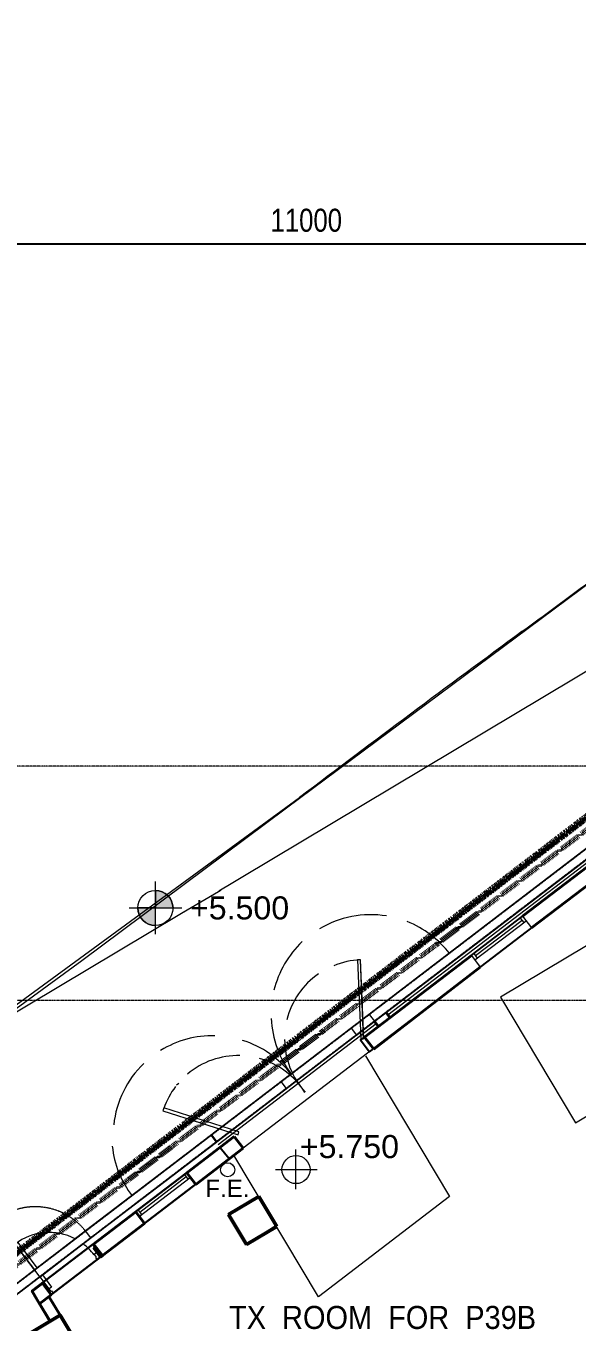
# Model space of a CAD drawing. Header units: millimetres. Extents: x -1578195 to 622687, y -255792 to 391308.
# Drawn here: x 59057 to 68481, y 190960 to 213095 of the extents above; entities that cross this region are included whole.
import ezdxf

# ---------------------------------------------------------------- set-up
doc = ezdxf.new("R2010")
doc.units = ezdxf.units.MM
for name, pattern in [('Dash dot', [14, 6, -4, 0, -4]), ('DASHED', [0.75, 0.5, -0.25]), ('Double dash', [24.5, 10, -3, 2, -3, 2, -4.5]), ('Double dash_2_', [42.8625, 15.875, -4.7625, 6.35, -4.7625, 6.35, -4.7625]), ('Grid Line', [21, 12, -3, 3, -3]), ('Long Dash', [13.5, 9, -4.5])]:
    doc.linetypes.add(name, pattern=pattern)
for name, color, linetype, lineweight in [('0-1', 7, 'Continuous', 5), ('0-3', 7, 'Double dash_2_', 50), ('A-010-M_LINE', 90, 'Continuous', 5), ('A-200-M_WALL_INT', 2, 'Continuous', 9), ('A-215-M_CURT_PANEL', 51, 'Continuous', 5), ('A-325-M_DOOR', 31, 'Continuous', 5), ('A-325-M_DOOR__FRAME', 31, 'Continuous', 18), ('A-325-MH_DOOR', 31, 'Long Dash', 5), ('A-ANNO-DIMS', 7, 'Continuous', 9), ('A-ANNO-NOTE', 7, 'Continuous', 5), ('A-DETL-3', 102, 'Dash dot', 70), ('A-FLOR', 7, 'Continuous', 18), ('C-PROP-LINE', 7, 'Double dash', 70), ('C-PROP-LINE-1', 7, 'Double dash_2_', 50), ('G-ANNO-DIMS', 111, 'Continuous', 5), ('G-ANNO-TEXT', 7, 'Continuous', 5), ('I-WALL-5', 7, 'Continuous', 30), ('OAP280_C', 210, 'Continuous', 50), ('S-COLS-3', 7, 'Continuous', 35), ('S-GRID-1', 7, 'Grid Line', 5), ('UNDERLINE', 10, 'Continuous', 35)]:
    doc.layers.add(name, color=color, linetype=linetype, lineweight=lineweight)
doc.layers.add('A-GBPc-118', color=7, linetype='Continuous', true_color=0x004c26)
doc.layers.add('A-GBPc-201', color=201, linetype='DASHED')
doc.styles.add('Arial_1', font='arial.ttf', dxfattribs={"height": 1.475299})
doc.styles.add('Arial_11', font='arial.ttf', dxfattribs={"width": 0.8, "height": 12.5})
doc.styles.add('Arial_2', font='arial.ttf', dxfattribs={"height": 1.967066})
doc.styles.add('Arial_7', font='arial.ttf', dxfattribs={"width": 0.9, "height": 393.413174})
doc.styles.add('Arial_9', font='arial.ttf', dxfattribs={"height": 1.18024})
doc.dimstyles.new('Diagonal_-_2_0mm_Arial', dxfattribs={"dimscale": 304.8, "dimtxt": 500, "dimasz": 0.984252, "dimexe": 0.984252, "dimexo": 0.984252, "dimgap": 0.656168, "dimtad": 1, "dimdec": 0, "dimrnd": 5, "dimzin": 0, "dimdsep": 46, "dimtxsty": 'Arial_11', "dimblk1": 'OBLIQUE', "dimblk2": 'OBLIQUE', "dimsah": 1, "dimcen": 0.09, "dimdle": 0.656168, "dimadec": 0, "dimazin": 0, "dimtfac": 1, "dimtdec": 4, "dimtix": 1, "dimtmove": 0, "dimatfit": 3, "dimfxl": 1, "dimtvp": 1, "dimtolj": 1, "dimtzin": 0, "dimarcsym": 2})

# ---------------------------------------------------------------- blocks, each defined once
blk = doc.blocks.new('Family - ___-1112717-B1_F PLAN _2 OF 2_')
at = {"layer": 'C-PROP-LINE'}
blk.add_line((75195, 204615), (56424, 190270), dxfattribs=at)
blk = doc.blocks.new('ARC_Fake spot Elevation - FFL-1183513-B1_F PLAN _2 OF 2_')
at = {"layer": 'A-ANNO-NOTE'}
h = blk.add_hatch(color=256, dxfattribs=at)
edge = h.paths.add_edge_path(flags=0)
edge.add_arc((0, 0), 1.5, 0, 90, ccw=False)
edge.add_line((1.5, 0), (0, 0))
edge.add_line((0, 0), (0, 1.5))
h = blk.add_hatch(color=256, dxfattribs=at)
edge = h.paths.add_edge_path(flags=0)
edge.add_arc((0, 0), 1.5, 180, 270, ccw=False)
edge.add_line((-1.5, 0), (0, 0))
edge.add_line((0, 0), (0, -1.5))
for p, q in [((0, -2.25), (0, 2.25)), ((0, 1.5), (0, 0)), ((-2.25, 0), (2.25, 0)), ((0, 0), (-1.5, 0)), ((0, -1.5), (0, 0)), ((0, 0), (1.5, 0))]:
    blk.add_line(p, q, dxfattribs=at)
blk.add_circle((0, 0), 1.5, dxfattribs=at)
for start, end in [(360, 90), (180, 270)]:
    blk.add_arc((0, 0), 1.5, start, end, dxfattribs=at)
at = {"layer": 'A-ANNO-NOTE', "insert": (2.95, 0.99), "char_height": 1.967, "width": 10.104, "attachment_point": 1, "line_spacing_factor": 0.938532, "style": 'Arial_2', "bg_fill": 3, "box_fill_scale": 1.25, "bg_fill_color": 7, "bg_fill_transparency": 0}
blk.add_mtext('+5.500', dxfattribs=at)
blk = doc.blocks.new('Family - ___-2785461-B1_F PLAN _2 OF 2_')
at = {"layer": 'C-PROP-LINE'}
blk.add_line((75361, 204681), (56581, 190357), dxfattribs=at)
blk = doc.blocks.new('Family - ___-36030423-B1_F PLAN _2 OF 2_')
at = {"layer": 'C-PROP-LINE'}
blk.add_line((75361, 204681), (56581, 190357), dxfattribs=at)
blk = doc.blocks.new('Family - ___-3197506-B1_F PLAN _2 OF 2_')
at = {"layer": 'C-PROP-LINE-1'}
blk.add_line((75361, 204681), (56581, 190357), dxfattribs=at)
blk = doc.blocks.new('_Oblique')
at = {"color": 0, "linetype": 'ByBlock', "lineweight": -2}
blk.add_line((-0.5, -0.5), (0.5, 0.5), dxfattribs=at)
blk = doc.blocks.new('*D188')
at = {"layer": 'A-ANNO-DIMS', "color": 0, "lineweight": -2, "transparency": 16777216}
for p, q in [((58351, 209173), (58351, 209673)), ((69351, 209173), (69351, 209673)), ((58151, 209373), (69551, 209373))]:
    blk.add_line(p, q, dxfattribs=at)
at = {"layer": 'Defpoints', "color": 0, "transparency": 16777216}
for p in [(69351, 209373), (58351, 208873), (69351, 208873)]:
    blk.add_point(p, dxfattribs=at)
at = {"layer": 'A-ANNO-DIMS', "color": 0, "lineweight": -2, "transparency": 16777216, "xscale": 299.9999999999999, "yscale": 299.9999999999999, "zscale": 299.9999999999999, "rotation": 180}
blk.add_blockref('_Oblique', (58351, 209373), dxfattribs=at)
at = {"layer": 'A-ANNO-DIMS', "color": 0, "lineweight": -2, "transparency": 16777216, "xscale": 299.9999999999999, "yscale": 299.9999999999999, "zscale": 299.9999999999999}
blk.add_blockref('_Oblique', (69351, 209373), dxfattribs=at)
at = {"layer": 'A-ANNO-DIMS', "color": 0, "transparency": 16777216, "insert": (63851, 209774), "char_height": 12.5, "attachment_point": 5, "style": 'Arial_11'}
blk.add_mtext('\\A1;{\\H31.473x;11000}', dxfattribs=at)
blk = doc.blocks.new('ARC_DOOR_METAL_M10-BH-I - 900x2100mm-V45-1995 - G')
at = {"layer": 'A-325-M_DOOR', "lineweight": 13}
for p, q in [((-469, 100), (-544, 100)), ((-544, 0), (-484, 0)), ((-484, 0), (-484, 53)), ((-484, 53), (-469, 53)), ((-469, 53), (-469, 100)), ((514, 100), (469, 100)), ((469, 100), (469, 53)), ((469, 53), (484, 53)), ((484, 53), (484, 0)), ((484, 0), (514, 0))]:
    blk.add_line(p, q, dxfattribs=at)
at = {"layer": 'A-325-M_DOOR'}
for p, q in [((431, 0), (481, 0)), ((431, -260), (431, 0)), ((481, 0), (481, -260)), ((431, -962), (431, -410)), ((481, -410), (481, -962)), ((481, -962), (431, -962))]:
    blk.add_line(p, q, dxfattribs=at)
for start, end in [(180, 195.6973), (205.2859, 270)]:
    blk.add_arc((481, 0), 962, start, end, dxfattribs=at)
at = {"layer": 'A-325-M_DOOR__FRAME'}
blk.add_line((-534, 0), (-534, 100), dxfattribs=at)
blk = doc.blocks.new('ARC_North Perimeter Wall_Corrugated Panel - Corrugated Panel-46885263-1995 - G')
at = {"layer": 'A-215-M_CURT_PANEL', "lineweight": 13}
for p, q in [((4199, 150), (-4199, 150)), ((-4199, 150), (-4199, 0)), ((-4199, 0), (4199, 0)), ((4199, 0), (4199, 150))]:
    blk.add_line(p, q, dxfattribs=at)
blk = doc.blocks.new('ARC_North Perimeter Wall_Corrugated Panel - Corrugated Panel-46901788-1995 - G')
at = {"layer": 'A-215-M_CURT_PANEL', "lineweight": 13}
for p, q in [((1349, 150), (-1349, 150)), ((-1349, 0), (1349, 0)), ((1349, 0), (1349, 150))]:
    blk.add_line(p, q, dxfattribs=at)
blk = doc.blocks.new('DCW_15a - ARC_Single Steel Door-34826051-1995 - G')
at = {"layer": 'A-325-MH_DOOR'}
for p, q in [((-550, 1224), (-500, 1224)), ((-550, 150), (-550, 1224))]:
    blk.add_line(p, q, dxfattribs=at)
blk.add_arc((-549, 126), 1099, 1.2688, 87.4433, dxfattribs=at)
blk = doc.blocks.new('TRA')
at = {"layer": 'A-FLOR', "flags": 128}
blk.add_lwpolyline([(-484792, 214326), (-486032, 212800), (-487329, 211321), (-487970, 210630), (-488569, 210007), (-488681, 209893), (-489566, 209014), (-490086, 208517), (-491543, 207195), (-493048, 205929), (-494725, 204628), (-495493, 204056), (-495866, 203779), (-501306, 199734), (-504807, 197130), (-507204, 195382), (-507360, 195271), (-509632, 193680), (-511256, 192579), (-511595, 192353), (-511893, 192155), (-512472, 191773), (-513831, 190892)], dxfattribs=at)

msp = doc.modelspace()

# ---------------------------------------------------------------- linework, layer by layer
at = {"layer": '0-1'}
for p, q in [((75104.2, 203981.2), (64616.2, 195980)), ((64707.1, 195860.7), (71699.9, 201194.9)), ((64616.2, 195980), (64585.1, 195956.3)), ((64616.2, 195980), (64707.1, 195860.7)), ((64707.1, 195860.7), (62322.1, 194040.9)), ((61632.8, 195010.3), (61672.5, 195040.6)), ((56830.7, 190040), (62230.9, 194160.5)), ((62231.1, 194160.2), (62262.1, 194183.8)), ((62231.1, 194160.2), (62321.9, 194041.2)), ((62321.9, 194041.2), (56914.9, 189915.6))]:
    msp.add_line(p, q, dxfattribs=at)
at = {"layer": '0-1', "lineweight": 13}
for p, q in [((64616.2, 195980), (62231.1, 194160.2)), ((62322.1, 194040.9), (64699.3, 195854.8)), ((63514.6, 194950.8), (63423.6, 195070.1))]:
    msp.add_line(p, q, dxfattribs=at)
at = {"layer": '0-1'}
for points in [[(68453.6, 194363.8), (70685.5, 195697.5), (69403.2, 197843.5), (67171.2, 196509.9), (68453.6, 194363.8)], [(64863.3, 195508.2), (66300.9, 193102.4), (64060.5, 191392.9), (62615.1, 193812)]]:
    msp.add_lwpolyline(points, dxfattribs=at)
at = {"layer": 'A-010-M_LINE', "lineweight": 40}
for p, q in [((71762.1, 201104.8), (67548.8, 197890)), ((67700.5, 197691.3), (71913.7, 200906)), ((66674.3, 197222.7), (64845.3, 195827.6)), ((65003.2, 195620.6), (66826, 197024)), ((64845.3, 195827.6), (65003.2, 195620.6)), ((62617.8, 194127.5), (61808.7, 193510.7)), ((62771.2, 193930.1), (62617.8, 194127.5)), ((61960.7, 193311.4), (62771.2, 193930.1)), ((61808.7, 193510.7), (61960.7, 193311.4)), ((60934.5, 192843.1), (60214, 192293.4)), ((61086.2, 192644.1), (60934.5, 192843.1)), ((60362.5, 192092.4), (61086.2, 192644.1)), ((60214, 192293.4), (60365.2, 192095.3)), ((59340.1, 191626.6), (59162.4, 191491)), ((59162.4, 191491), (59289, 191273.2)), ((59491.8, 191427.9), (59340.1, 191626.6)), ((59289, 191273.2), (59491.8, 191427.9))]:
    msp.add_line(p, q, dxfattribs=at)
at = {"layer": 'A-010-M_LINE', "lineweight": 13}
for p, q in [((67548.8, 197890), (66674.3, 197222.7)), ((66734.1, 197144.5), (67608.6, 197811.7)), ((61809, 193510.4), (60934.5, 192843.1)), ((60994.2, 192764.8), (61868.7, 193432.1)), ((60934.5, 192843.1), (60994.2, 192764.8))]:
    msp.add_line(p, q, dxfattribs=at)
at = {"layer": 'A-010-M_LINE'}
for p, q in [((67548.8, 197890), (67700.5, 197691.3)), ((67539.4, 197819.9), (66744.4, 197213.3)), ((67509.1, 197859.7), (67568.8, 197781.4)), ((66674.3, 197222.7), (66826, 197024)), ((66714.1, 197253.1), (66773.8, 197174.8)), ((64776.2, 197146.5), (64726.3, 197144.4)), ((64726.3, 197144.4), (64781.5, 195795.6)), ((64775.1, 197146.1), (64830.3, 195796.7)), ((64831.5, 195797.6), (64776.2, 197146.5)), ((64781.5, 195795.6), (64831.5, 195797.6)), ((61413.7, 194616.9), (61398.5, 194569.2)), ((61398.5, 194569.2), (62685, 194159.8)), ((62700.1, 194207.4), (61413.7, 194616.9)), ((62685, 194159.8), (62700.1, 194207.4)), ((61769.2, 193480.1), (61828.9, 193401.8)), ((61799.5, 193440.3), (61004.5, 192833.7)), ((60974.2, 192873.4), (61033.9, 192795.2)), ((60077.5, 192516.4), (59203, 191849.1)), ((59294, 191729.9), (60168.5, 192397.1)), ((60168.5, 192397.1), (60077.5, 192516.4)), ((59203, 191849.1), (59294, 191729.9))]:
    msp.add_line(p, q, dxfattribs=at)
at = {"layer": 'A-010-M_LINE', "lineweight": 18}
for p, q in [((66826, 197024), (67700.5, 197691.3)), ((61960.7, 193311.4), (61868.6, 193432))]:
    msp.add_line(p, q, dxfattribs=at)
at = {"layer": 'A-010-M_LINE'}
for centre, radius, start, end in [((64952.3, 196216.5), 1700.8, 37.3443, 68.5266), ((64951.3, 196223.8), 1700.8, 133.49503, 166.32691), ((64830.3, 195796.7), 1350.5, 92.2926, 112.22882), ((64830.3, 195796.7), 1350.5, 124.66655, 166.00242), ((64952.3, 196216.5), 1700.8, 182.35958, 217.3443), ((62250.7, 194149.5), 1700.8, 88.72862, 121.5605), ((62250.7, 194149.5), 1700.8, 37.49451, 72.47923), ((64830.3, 195796.7), 1350.5, 180.36235, 222.34342), ((62686.2, 194160.7), 1350.5, 88.68618, 130.02205), ((62686.2, 194160.7), 1350.5, 32.34517, 74.32625), ((62250.7, 194149.5), 1700.8, 133.80299, 173.91765), ((62687.9, 194159.7), 1350.5, 142.47331, 160.56381), ((62224.2, 194149.4), 1700.8, 186.31221, 217.49451)]:
    msp.add_arc(centre, radius, start, end, dxfattribs=at)
at = {"layer": 'A-200-M_WALL_INT'}
for p, q in [((65244.7, 196209.9), (71526.4, 201002.9)), ((62342.9, 193995.7), (65045.9, 196058.2)), ((64807.9, 195876.6), (64845.3, 195827.6)), ((64997.2, 195628.6), (62771.2, 193930.1))]:
    msp.add_line(p, q, dxfattribs=at)
at = {"layer": 'A-200-M_WALL_INT', "lineweight": 40}
for p, q in [((65282.1, 196160.8), (65216.4, 196247)), ((65017.6, 196095.3), (65083.3, 196009.2)), ((60243.7, 192253.2), (60211.6, 192228.7)), ((60211.6, 192228.7), (60332.9, 192069.7)), ((60332.9, 192069.7), (60365.7, 192094.6)), ((59291.5, 191275.1), (59470.4, 190975.7)), ((59642.1, 191078.3), (59457.4, 191387.3))]:
    msp.add_line(p, q, dxfattribs=at)
at = {"layer": 'A-ANNO-NOTE'}
msp.add_circle((62507, 193561.7), 120, dxfattribs=at)
at = {"layer": 'A-DETL-3'}
msp.add_line((75470.1, 204571), (56685.2, 190244.1), dxfattribs=at)
at = {"layer": 'A-FLOR'}
for centre, radius, start, end in [((-43190.9, 353806.8), 187293.4, 306.242536, 307.343846), ((245828.4, -40473.5), 301571.8, 126.242536, 127.143101)]:
    msp.add_arc(centre, radius, start, end, dxfattribs=at)
at = {"layer": 'A-GBPc-118'}
msp.add_lwpolyline([(71761.8, 201105.6), (71913.4, 200906.8), (64927.7, 195576.6), (64776.1, 195775.4)], close=True, dxfattribs=at)
for points in [[(59469.4, 190976), (59644.7, 191078.4), (59450.6, 191397.5), (62530, 193747.1), (62370.4, 193939.8), (59161.5, 191491.3), (59469.4, 190976)], [(62520.8, 192799.2), (63035.8, 193107), (63337.8, 192602.5), (62831.1, 192284.3), (62521.4, 192798.2)]]:
    msp.add_lwpolyline(points, dxfattribs=at)
at = {"layer": 'A-GBPc-201', "color": 0}
msp.add_lwpolyline([(75104.2, 203981.2), (75154.9, 203831.2), (56914.9, 189915.6), (41561.7, 180741), (41484.8, 180869.7), (56830.7, 190040), (75104.2, 203981.2)], dxfattribs=at)
at = {"layer": 'G-ANNO-DIMS'}
for p, q in [((63674.9, 193228.3), (63674.9, 193907.5)), ((63327.2, 193564.1), (64035.8, 193564.1))]:
    msp.add_line(p, q, dxfattribs=at)
msp.add_circle((63674.9, 193564.1), 240, dxfattribs=at)
at = {"layer": 'I-WALL-5'}
for p, q in [((62370.4, 193939.8), (59161.5, 191491.3)), ((59450.6, 191397.5), (62522, 193741)), ((59161.5, 191491.3), (59469.4, 190976)), ((59644.7, 191078.4), (59450.6, 191397.5))]:
    msp.add_line(p, q, dxfattribs=at)
at = {"layer": 'OAP280_C'}
for p, q in [((63038.4, 193107.1), (62523.3, 192799.4)), ((63346.2, 192592.1), (63038.4, 193107.1)), ((62523.3, 192799.4), (62831.1, 192284.3)), ((62831.1, 192284.3), (63346.2, 192592.1)), ((59644.7, 191078.4), (59129.7, 190770.6)), ((59952.5, 190563.3), (59644.7, 191078.4))]:
    msp.add_line(p, q, dxfattribs=at)
at = {"layer": 'S-COLS-3'}
for p, q in [((63035.8, 193107), (62520.8, 192799.2)), ((63343.6, 192591.9), (63035.8, 193107)), ((62520.8, 192799.2), (62828.5, 192284.1)), ((62828.5, 192284.1), (63343.6, 192591.9)), ((59642.1, 191078.3), (59127, 190770.5)), ((59949.9, 190563.2), (59642.1, 191078.3))]:
    msp.add_line(p, q, dxfattribs=at)
at = {"layer": 'S-GRID-1'}
for p, q in [((128177.6, 200455.5), (-10507.9, 200456.2)), ((-10507.9, 196456.2), (128177.6, 196455.5))]:
    msp.add_line(p, q, dxfattribs=at)

# ---------------------------------------------------------------- block references
at = {"layer": 'A-215-M_CURT_PANEL'}
for name, p, rotation in [('ARC_North Perimeter Wall_Corrugated Panel - Corrugated Panel-46885263-1995 - G', (68357.3, 198643.6), 37.34429944758443), ('ARC_North Perimeter Wall_Corrugated Panel - Corrugated Panel-46901788-1995 - G', (61241.1, 193215.5), 37.34429944758461)]:
    msp.add_blockref(name, p, dxfattribs=dict(at, rotation=rotation))
at = {"layer": 'A-325-M_DOOR'}
for name, p, rotation in [('DCW_15a - ARC_Single Steel Door-34826051-1995 - G', (59729.8, 192063.5), 37.34429944758461), ('ARC_DOOR_METAL_M10-BH-I - 900x2100mm-V45-1995 - G', (59839.8, 191819.2), 217.3442994475838)]:
    msp.add_blockref(name, p, dxfattribs=dict(at, rotation=rotation))
at = {"layer": 'C-PROP-LINE'}
msp.add_blockref('Family - ___-1112717-B1_F PLAN _2 OF 2_', (0, 0), dxfattribs=at)

# ---------------------------------------------------------------- texts
at = {"layer": 'A-ANNO-NOTE', "insert": (62502.4, 193392.9), "char_height": 295.06, "width": 900, "attachment_point": 2, "line_spacing_factor": 0.938532, "style": 'Arial_1'}
msp.add_mtext('F.E.', dxfattribs=at)
at = {"layer": 'G-ANNO-DIMS', "insert": (63740.6, 194154.7), "char_height": 393.41, "width": 1598.4, "attachment_point": 1, "line_spacing_factor": 0.938532, "style": 'Arial_9'}
msp.add_mtext('+5.750', dxfattribs=at)
at = {"layer": 'G-ANNO-TEXT', "insert": (62530.8, 191236.5), "char_height": 393.413, "width": 6499.2, "attachment_point": 1, "line_spacing_factor": 0.938532, "style": 'Arial_7'}
msp.add_mtext('TX  ROOM  FOR  P39B', dxfattribs=at)

# ---------------------------------------------------------------- dimensions: what is measured, and where the dimension line sits
at = {"layer": 'A-ANNO-DIMS'}
dim = msp.add_linear_dim(base=(69351.5, 209373.4), p1=(58351.4, 208873.4), p2=(69351.5, 208873.3), text='{\\H31.473x;<>}', dimstyle='Diagonal_-_2_0mm_Arial', override={"dimpost": '<>', "dimtmove": 1, "dimarcsym": 2}, dxfattribs=at)
dim.commit()
dim.dimension.update_dxf_attribs({"geometry": '*D188', "text_midpoint": (63851.4, 209774.3)})

# ---------------------------------------------------------------- next in the draw order: block references
at = {"layer": 'A-ANNO-NOTE', "xscale": 200, "yscale": 200, "zscale": 200}
msp.add_blockref('ARC_Fake spot Elevation - FFL-1183513-B1_F PLAN _2 OF 2_', (61272.5, 198032.1), dxfattribs=at)

# ---------------------------------------------------------------- next in the draw order: linework, layer by layer
at = {"layer": 'A-010-M_LINE'}
msp.add_arc((64952.3, 196216.5), 1700.8, 80.92116, 121.03582, dxfattribs=at)
at = {"layer": 'A-ANNO-DIMS'}
msp.add_line((23874.7, 175332), (75188.8, 205993.6), dxfattribs=at)
at = {"layer": 'A-FLOR'}
msp.add_line((56430.2, 194578.9), (63737, 199918.4), dxfattribs=at)

# ---------------------------------------------------------------- next in the draw order: block references
at = {"layer": '0-1', "rotation": 359.9997000009001}
for name in ['Family - ___-2785461-B1_F PLAN _2 OF 2_', 'Family - ___-36030423-B1_F PLAN _2 OF 2_']:
    msp.add_blockref(name, (0, 0), dxfattribs=at)
at = {"layer": '0-3', "rotation": 359.9997000009001}
msp.add_blockref('Family - ___-3197506-B1_F PLAN _2 OF 2_', (0, 0), dxfattribs=at)
at = {"layer": 'UNDERLINE'}
msp.add_blockref('TRA', (564819.1, 0), dxfattribs=at)

doc.saveas('drawing.dxf')
